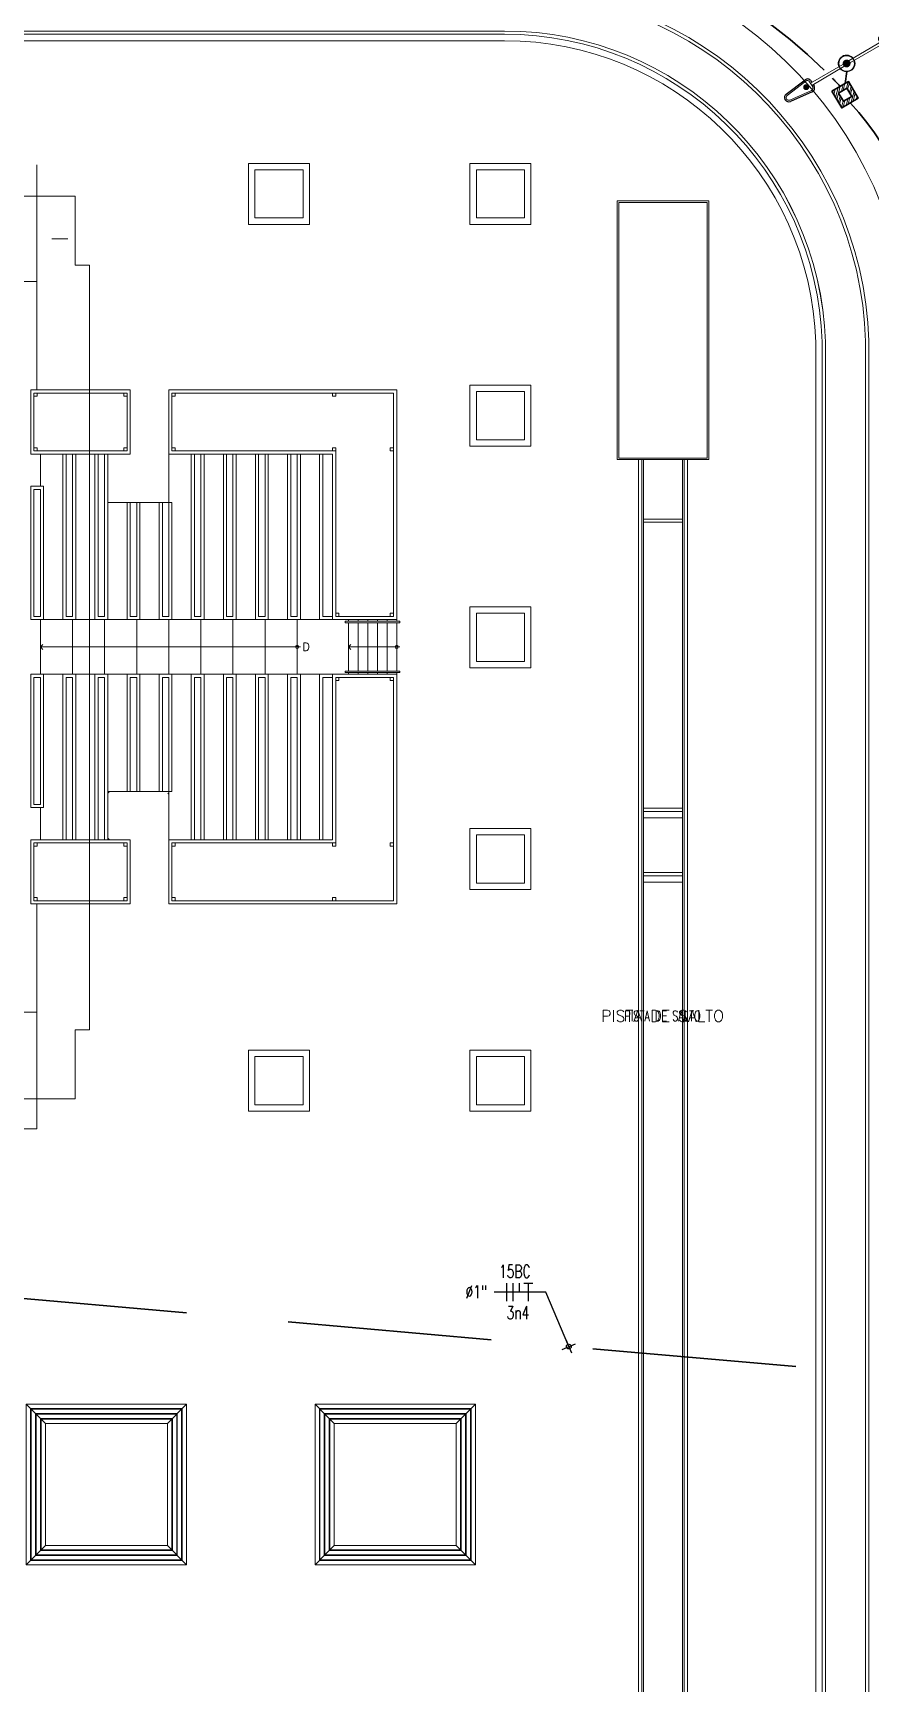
# Model space of a CAD drawing. Header units: millimetres. Extents: x 214 to 1190, y -192 to 1092.
# Drawn here: x 1103.8 to 1129.9, y 35.6 to 87 of the extents above; entities that cross this region are included whole.
import ezdxf
from ezdxf.enums import TextEntityAlignment as Align

# ---------------------------------------------------------------- set-up
doc = ezdxf.new("R2010")
doc.units = ezdxf.units.MM
doc.linetypes.add('HIDDEN', pattern=[9.525, 6.35, -3.175])
for name, color, linetype, lineweight in [('I-ARQ', 8, 'Continuous', 0), ('I-CAIXAS', 3, 'Continuous', 30), ('I-ELET_PISO', 5, 'HIDDEN', 35), ('I-FIAÇÃO', 2, 'Continuous', 25), ('I-LIN_CHAMADA', 9, 'Continuous', 9), ('I-LUMINÁRIA_EXT', 4, 'Continuous', 25), ('I-NORMO_ARQ', 9, 'Continuous', 0), ('I-POSTES', 4, 'Continuous', 25), ('I-TEXTOS', 2, 'Continuous', 25)]:
    doc.layers.add(name, color=color, linetype=linetype, lineweight=lineweight)
doc.styles.add('50-250', font='SIMPLEX.shx', dxfattribs={"height": 0.3})
doc.styles.add('COTA200', font='ROMANS.SHX')
doc.styles.add('ROMANS', font='ROMANS.SHX', dxfattribs={"height": 0.25})
doc.styles.get("Standard").update_dxf_attribs({"font": 'arial.ttf'})
doc.dimstyles.new('STANDARD$7', dxfattribs={"dimscale": 1.5, "dimtxt": 0.7, "dimasz": 0.15, "dimexe": 0.1, "dimexo": 0.05, "dimgap": 0.1, "dimtad": 1, "dimdec": 3, "dimzin": 4, "dimdsep": 46, "dimtxsty": 'ROMANS', "dimblk": 'DOT', "dimblk1": 'DOTSMALL', "dimblk2": 'DOTSMALL', "dimsah": 1, "dimcen": 0, "dimdle": 0.15, "dimse1": 1, "dimse2": 1, "dimclrd": 7, "dimclre": 8, "dimclrt": 256, "dimaunit": 1, "dimadec": 0, "dimazin": 0, "dimtfac": 0.006667, "dimtdec": 3, "dimtix": 1, "dimtmove": 2, "dimatfit": 3, "dimldrblk": 'DOTSMALL', "dimfxl": 1, "dimtolj": 1, "dimtzin": 4, "dimarcsym": 0})

# ---------------------------------------------------------------- blocks, each defined once
blk = doc.blocks.new('A$C7A5F3391')
at = {"layer": 'I-ARQ', "ltscale": 10}
for p, q in [((0.135, 4.865), (0, 5)), ((0.29, 4.71), (0.155, 4.845)), ((0.445, 4.555), (0.31, 4.69)), ((4.555, 4.555), (4.69, 4.69)), ((4.71, 4.71), (4.845, 4.845)), ((4.865, 4.865), (5, 5)), ((0.465, 4.535), (0.6, 4.4)), ((4.535, 4.535), (4.4, 4.4)), ((0.465, 0.465), (0.6, 0.6)), ((4.535, 0.465), (4.4, 0.6)), ((0.135, 0.135), (0, 0)), ((0.29, 0.29), (0.155, 0.155)), ((0.445, 0.445), (0.31, 0.31)), ((4.555, 0.445), (4.69, 0.31)), ((4.71, 0.29), (4.845, 0.155)), ((4.865, 0.135), (5, 0))]:
    blk.add_line(p, q, dxfattribs=at)
for points in [[(0, 4.865), (0, 5), (5, 5), (5, 0), (4.865, 0)], [(5, 0.135), (5, 0), (0, 0), (0, 5), (0.135, 5)], [(0, 4.71), (0, 4.845)], [(0, 4.555), (0, 4.69)], [(0.135, 4.865), (0.135, 0.135), (4.865, 0.135)], [(4.865, 0.135), (4.865, 4.865), (0.135, 4.865)], [(0.155, 4.845), (4.845, 4.845), (4.845, 0.155), (0.155, 0.155), (0.155, 4.845)], [(0.29, 4.71), (0.29, 0.29), (4.71, 0.29)], [(0.29, 4.575), (0.29, 4.71), (4.71, 4.71), (4.71, 0.465)], [(4.71, 0.29), (4.71, 4.71), (0.29, 4.71)], [(4.535, 0.29), (0.29, 0.29), (0.29, 4.535)], [(4.535, 0.465), (0.465, 0.465), (0.465, 4.535)], [(4.535, 0), (4.4, 0)]]:
    blk.add_lwpolyline(points, dxfattribs=at)
for points in [[(4.69, 0.31), (0.31, 0.31), (0.31, 4.69), (4.69, 4.69), (4.69, 0.31)], [(4.555, 0.445), (4.555, 4.555), (0.445, 4.555), (0.445, 0.445), (4.555, 0.445)], [(0.465, 4.535), (0.465, 0.465), (4.535, 0.465), (4.535, 4.535)], [(4.4, 0.6), (4.4, 4.4), (0.6, 4.4), (0.6, 0.6), (4.4, 0.6)]]:
    blk.add_lwpolyline(points, close=True, dxfattribs=at)
blk = doc.blocks.new('A$C345B1117')
at = {"layer": 'I-ARQ'}
for p, q in [((0.665, 0), (0.665, 40)), ((0.765, 0), (0.765, 40)), ((0.815, 0), (0.815, 40)), ((2.035, 0), (2.035, 40)), ((2.085, 0), (2.085, 40)), ((2.185, 0), (2.185, 40)), ((0.815, 38.15), (2.035, 38.15)), ((0.815, 29.15), (2.035, 29.15)), ((0.815, 27.15), (2.035, 27.15)), ((0.815, 27.05), (2.035, 27.05)), ((0.815, 26.85), (2.035, 26.85)), ((0.665, 0), (2.185, 0))]:
    blk.add_line(p, q, dxfattribs=at)
for points in [[(0, 48.05), (2.85, 48.05), (2.85, 40), (0, 40)], [(0.05, 48), (2.8, 48), (2.8, 40.05), (0.05, 40.05)]]:
    blk.add_lwpolyline(points, close=True, dxfattribs=at)
for points in [[(2.035, 38.05), (0.815, 38.05)], [(2.035, 29.05), (0.815, 29.05)], [(0.815, 28.85), (2.035, 28.85)]]:
    blk.add_lwpolyline(points, dxfattribs=at)
blk = doc.blocks.new('_Open90')
at = {"color": 0, "linetype": 'ByBlock', "lineweight": -2}
for p, q in [((0, 0), (-1, 0)), ((-0.5, 0.5), (0, 0)), ((0, 0), (-0.5, -0.5))]:
    blk.add_line(p, q, dxfattribs=at)
blk = doc.blocks.new('poste 1x400w')
at = {"layer": 'I-LUMINÁRIA_EXT', "linetype": 'Continuous', "lineweight": 0}
blk.add_hatch(color=9, dxfattribs=at).paths.add_polyline_path([(297.622, 60.492, 1), (297.621, 60.323, 1)])
at = {"layer": 'I-LUMINÁRIA_EXT', "color": 9, "linetype": 'Continuous', "lineweight": 0}
for p, q in [((297.581, 60.604), (297.581, 61.894)), ((297.666, 60.604), (297.666, 61.894))]:
    blk.add_line(p, q, dxfattribs=at)
at = {"layer": 'I-LUMINÁRIA_EXT'}
for p, q in [((297.519, 60.657), (297.581, 60.657)), ((297.666, 60.657), (297.728, 60.657)), ((297.478, 59.685), (297.381, 60.501)), ((297.867, 60.501), (297.769, 59.685)), ((297.624, 59.562), (297.617, 59.562)), ((297.631, 59.562), (297.624, 59.562))]:
    blk.add_line(p, q, dxfattribs=at)
at = {"layer": 'I-LUMINÁRIA_EXT', "color": 9, "lineweight": 0}
for p, q in [((297.519, 60.604), (297.728, 60.604)), ((297.531, 59.691), (297.434, 60.507)), ((297.814, 60.507), (297.716, 59.691))]:
    blk.add_line(p, q, dxfattribs=at)
at = {"layer": 'I-LUMINÁRIA_EXT', "color": 9, "linetype": 'Continuous', "lineweight": 0}
blk.add_circle((297.621, 60.408), 0.0845, dxfattribs=at)
at = {"layer": 'I-LUMINÁRIA_EXT'}
for centre, start, end in [((297.519, 60.517), 90, 186.8096), ((297.728, 60.517), 353.1904, 90), ((297.617, 59.701), 186.8096, 270), ((297.631, 59.701), 270, 353.1904)]:
    blk.add_arc(centre, 0.139, start, end, dxfattribs=at)
at = {"layer": 'I-LUMINÁRIA_EXT', "color": 9, "lineweight": 0}
for centre, radius, start, end in [((297.519, 60.517), 0.0861, 90, 186.8096), ((297.728, 60.517), 0.0861, 353.1904, 90), ((297.618, 59.702), 0.0879, 187.2548, 278.2493), ((297.631, 59.701), 0.0861, 270, 353.1904)]:
    blk.add_arc(centre, radius, start, end, dxfattribs=at)
at = {"layer": 'I-POSTES', "linetype": 'Continuous', "const_width": 0.136}
blk.add_lwpolyline([(297.624, 62.095, 1), (297.624, 61.959, 1)], format="xyb", close=True, dxfattribs=at)
at = {"layer": 'I-POSTES'}
for start, end in [(81.1915, 171.1915), (81.1915, 171.1915), (81.1915, 171.1915), (351.1915, 81.1915), (351.1915, 81.1915), (351.1915, 81.1915), (171.1915, 261.1915), (171.1915, 261.1915), (171.1915, 261.1915), (278.8085, 351.1915), (278.8085, 351.1915), (278.8085, 351.1915)]:
    blk.add_arc((297.624, 62.027), 0.279, start, end, dxfattribs=at)
blk = doc.blocks.new('POSTE 250W  1P')
at = {"layer": 'I-POSTES', "xscale": 0.9, "yscale": 0.9, "zscale": 0.9, "rotation": 180}
blk.add_blockref('poste 1x400w', (267.871, 55.829), dxfattribs=at)
at = {"layer": 'I-POSTES', "xscale": -0.9, "yscale": 0.9, "zscale": 0.9}
blk.add_blockref('poste 1x400w', (267.871, -55.82), dxfattribs=at)
blk = doc.blocks.new('30X30')
at = {"layer": 'I-CAIXAS', "lineweight": 0}
h = blk.add_hatch(dxfattribs=at)
h.set_pattern_fill('STEEL', color=9, scale=0.04, style=0)
h.set_pattern_definition([(45, (0, 0), (-0.089803, 0.089803), []), (45, (0, 0.0635), (-0.089803, 0.089803), [])])
h.paths.add_polyline_path([(0.3, 0.3), (-0.3, 0.3), (-0.3, -0.3), (0.3, -0.3)])
h.paths.add_polyline_path([(0.15, -0.15), (-0.15, -0.15), (-0.15, 0.15), (0.15, 0.15)], flags=16)
at = {"layer": 'I-CAIXAS'}
for points in [[(-0.3, 0.3), (0.3, 0.3), (0.3, -0.3), (-0.3, -0.3)], [(-0.15, 0.15), (0.15, 0.15), (0.15, -0.15), (-0.15, -0.15)]]:
    blk.add_lwpolyline(points, close=True, dxfattribs=at)
blk = doc.blocks.new('DOT')
for p, q in [((1.5, 0), (-1.5, 0)), ((0, -1.5), (0, 1.5))]:
    blk.add_line(p, q)
blk.add_circle((0, 0), 0.5)
blk = doc.blocks.new('CB1')
at = {"layer": 'I-FIAÇÃO', "color": 2}
for p, q in [((647.768, 48.924), (647.768, 49.485)), ((647.968, 48.924), (647.968, 49.485)), ((648.168, 49.205), (648.168, 49.485)), ((648.302, 49.485), (648.583, 49.485)), ((648.442, 48.924), (648.442, 49.485))]:
    blk.add_line(p, q, dxfattribs=at)

msp = doc.modelspace()

# ---------------------------------------------------------------- linework, layer by layer
at = {"layer": 'I-ARQ'}
for p, q in [((1103.944, 79.29), (1103.944, 82.92)), ((1040.587, 81.952), (1105.138, 81.952)), ((1105.138, 81.952), (1105.138, 79.802)), ((1105.138, 81.952), (1105.138, 79.802)), ((1105.138, 79.802), (1105.138, 81.952)), ((1105.138, 79.802), (1105.588, 79.802)), ((1105.588, 79.802), (1105.588, 56.002)), ((1059.761, 79.29), (1103.944, 79.29)), ((1103.944, 79.29), (1103.944, 75.92)), ((1128.212, 77.412), (1128.212, 10.406)), ((1128.412, 77.412), (1128.412, 10.406)), ((1128.512, 77.415), (1128.512, 10.323)), ((1128.512, 77.415), (1128.512, 10.323)), ((1129.762, 77.435), (1129.762, 10.323)), ((1129.862, 77.445), (1129.862, 10.398)), ((1103.855, 74.02), (1103.855, 75.82)), ((1103.855, 75.82), (1106.755, 75.82)), ((1106.755, 75.82), (1106.755, 74.02)), ((1106.855, 73.92), (1106.855, 75.92)), ((1108.055, 73.92), (1108.055, 75.92)), ((1108.155, 75.82), (1115.055, 75.82)), ((1108.155, 74.02), (1108.155, 75.82)), ((1115.055, 75.82), (1115.055, 68.87)), ((1106.755, 74.02), (1103.855, 74.02)), ((1113.255, 74.02), (1108.155, 74.02)), ((1113.255, 68.87), (1113.255, 74.02)), ((1104.055, 72.92), (1104.055, 73.92)), ((1108.055, 72.42), (1108.055, 73.92)), ((1106.755, 72.42), (1106.155, 72.42)), ((1108.055, 72.42), (1106.855, 72.42)), ((1115.055, 68.87), (1113.255, 68.87)), ((1113.155, 68.77), (1103.855, 68.77)), ((1104.055, 67.07), (1104.055, 68.77)), ((1105.055, 67.07), (1105.055, 68.77)), ((1106.055, 67.07), (1106.055, 68.77)), ((1107.055, 67.07), (1107.055, 68.77)), ((1108.055, 67.07), (1108.055, 68.77)), ((1109.055, 67.07), (1109.055, 68.77)), ((1110.055, 67.07), (1110.055, 68.77)), ((1111.055, 67.07), (1111.055, 68.77)), ((1112.055, 67.07), (1112.055, 68.77)), ((1113.555, 68.67), (1113.555, 68.72)), ((1113.555, 68.72), (1115.255, 68.72)), ((1113.555, 68.67), (1115.255, 68.67)), ((1113.655, 68.72), (1113.655, 68.77)), ((1113.655, 67.17), (1113.655, 68.67)), ((1113.955, 68.72), (1113.955, 68.77)), ((1113.955, 67.17), (1113.955, 68.67)), ((1114.255, 68.72), (1114.255, 68.77)), ((1114.255, 67.17), (1114.255, 68.67)), ((1114.555, 68.72), (1114.555, 68.77)), ((1114.555, 67.17), (1114.555, 68.67)), ((1114.855, 68.72), (1114.855, 68.77)), ((1114.855, 67.17), (1114.855, 68.67)), ((1115.155, 68.72), (1115.155, 68.77)), ((1115.155, 67.17), (1115.155, 68.67)), ((1115.255, 68.67), (1115.255, 68.72)), ((1113.155, 67.07), (1103.855, 67.07)), ((1109.755, 67.07), (1110.155, 67.07)), ((1115.055, 66.97), (1113.255, 66.97)), ((1113.255, 66.97), (1113.255, 61.82)), ((1113.555, 67.17), (1113.555, 67.12)), ((1113.555, 67.17), (1115.255, 67.17)), ((1113.555, 67.12), (1115.255, 67.12)), ((1113.655, 67.07), (1113.655, 67.12)), ((1113.955, 67.07), (1113.955, 67.12)), ((1114.255, 67.07), (1114.255, 67.12)), ((1114.555, 67.07), (1114.555, 67.12)), ((1114.855, 67.07), (1114.855, 67.12)), ((1115.055, 60.02), (1115.055, 66.97)), ((1115.155, 67.07), (1115.155, 67.12)), ((1115.255, 67.17), (1115.255, 67.12)), ((1106.155, 63.37), (1106.205, 63.42)), ((1106.755, 63.42), (1106.155, 63.42)), ((1106.155, 63.214), (1106.155, 63.214)), ((1108.055, 63.42), (1106.855, 63.42)), ((1108.022, 63.37), (1108.055, 63.336)), ((1108.055, 63.42), (1108.055, 61.92)), ((1104.055, 62.92), (1104.055, 61.92)), ((1106.155, 62.903), (1106.155, 62.903)), ((1106.155, 62.592), (1106.155, 62.592)), ((1106.155, 62.281), (1106.155, 62.281)), ((1106.755, 61.82), (1103.855, 61.82)), ((1103.855, 61.82), (1103.855, 60.02)), ((1106.155, 61.97), (1106.205, 61.92)), ((1106.155, 61.97), (1106.155, 61.97)), ((1106.755, 60.02), (1106.755, 61.82)), ((1106.855, 61.92), (1106.855, 59.92)), ((1106.855, 61.892), (1106.855, 61.892)), ((1108.055, 61.92), (1108.055, 59.92)), ((1113.255, 61.82), (1108.155, 61.82)), ((1108.155, 61.82), (1108.155, 60.02)), ((1106.855, 61.581), (1106.855, 61.581)), ((1106.855, 61.27), (1106.855, 61.27)), ((1106.855, 60.958), (1106.855, 60.958)), ((1106.855, 60.647), (1106.855, 60.647)), ((1106.855, 60.336), (1106.855, 60.336)), ((1103.855, 60.02), (1106.755, 60.02)), ((1103.944, 56.55), (1103.944, 59.92)), ((1106.855, 60.025), (1106.855, 60.025)), ((1108.155, 60.02), (1115.055, 60.02)), ((1103.944, 56.55), (1064.761, 56.55)), ((1103.944, 56.55), (1103.944, 52.92)), ((1105.588, 56.002), (1105.138, 56.002)), ((1105.138, 56.002), (1105.138, 53.852)), ((1105.138, 53.852), (1040.587, 53.852)), ((1059.761, 52.92), (1103.944, 52.92))]:
    msp.add_line(p, q, dxfattribs=at)
at = {"layer": 'I-ARQ', "linetype": 'HIDDEN'}
msp.add_line((1104.411, 80.62), (1104.911, 80.62), dxfattribs=at)
at = {"layer": 'I-ARQ'}
for points in [[(1128.512, 77.415, 0.40469), (1118.518, 87.089, 0), (1030.297, 87.089, 3059019602.697577)], [(1128.412, 77.412, 0.40469), (1118.518, 86.989), (1030.297, 86.989)], [(1128.213, 77.406, 0.40469), (1118.518, 86.789), (1030.297, 86.789)]]:
    msp.add_lwpolyline(points, format="xyb", dxfattribs=at)
for points in [[(1112.439, 81.07), (1112.439, 82.97), (1110.539, 82.97), (1110.539, 81.07)], [(1112.239, 81.27), (1112.239, 82.77), (1110.739, 82.77), (1110.739, 81.27)], [(1119.339, 81.07), (1119.339, 82.97), (1117.439, 82.97), (1117.439, 81.07)], [(1119.139, 81.27), (1119.139, 82.77), (1117.639, 82.77), (1117.639, 81.27)], [(1119.339, 74.17), (1119.339, 76.07), (1117.439, 76.07), (1117.439, 74.17)], [(1103.955, 75.82), (1103.855, 75.82), (1103.855, 75.72), (1103.955, 75.72)], [(1106.755, 75.82), (1106.655, 75.82), (1106.655, 75.72), (1106.755, 75.72)], [(1108.255, 75.82), (1108.155, 75.82), (1108.155, 75.72), (1108.255, 75.72)], [(1113.255, 75.82), (1113.155, 75.82), (1113.155, 75.72), (1113.255, 75.72)], [(1119.139, 74.37), (1119.139, 75.87), (1117.639, 75.87), (1117.639, 74.37)], [(1103.955, 74.12), (1103.855, 74.12), (1103.855, 74.02), (1103.955, 74.02)], [(1106.755, 74.12), (1106.655, 74.12), (1106.655, 74.02), (1106.755, 74.02)], [(1108.255, 74.12), (1108.155, 74.12), (1108.155, 74.02), (1108.255, 74.02)], [(1113.255, 74.12), (1113.155, 74.12), (1113.155, 74.02), (1113.255, 74.02)], [(1115.055, 74.12), (1114.955, 74.12), (1114.955, 74.02), (1115.055, 74.02)], [(1105.055, 73.92), (1104.855, 73.92), (1104.855, 68.87), (1105.055, 68.87)], [(1106.055, 73.92), (1105.855, 73.92), (1105.855, 68.87), (1106.055, 68.87)], [(1109.055, 73.92), (1108.855, 73.92), (1108.855, 68.87), (1109.055, 68.87)], [(1110.055, 73.92), (1109.855, 73.92), (1109.855, 68.87), (1110.055, 68.87)], [(1111.055, 73.92), (1110.855, 73.92), (1110.855, 68.87), (1111.055, 68.87)], [(1112.055, 73.92), (1111.855, 73.92), (1111.855, 68.87), (1112.055, 68.87)], [(1113.155, 73.92), (1112.855, 73.92), (1112.855, 68.87), (1113.155, 68.87)], [(1104.055, 72.82), (1103.855, 72.82), (1103.855, 68.87), (1104.055, 68.87)], [(1107.055, 72.42), (1106.855, 72.42), (1106.855, 68.87), (1107.055, 68.87)], [(1108.055, 72.42), (1107.855, 72.42), (1107.855, 68.87), (1108.055, 68.87)], [(1113.355, 68.97), (1113.255, 68.97), (1113.255, 68.87), (1113.355, 68.87)], [(1115.055, 68.97), (1114.955, 68.97), (1114.955, 68.87), (1115.055, 68.87)], [(1119.339, 69.17), (1119.339, 67.27), (1117.439, 67.27), (1117.439, 69.17)], [(1119.139, 68.97), (1119.139, 67.47), (1117.639, 67.47), (1117.639, 68.97)], [(1104.055, 63.02), (1103.855, 63.02), (1103.855, 66.97), (1104.055, 66.97)], [(1105.055, 61.92), (1104.855, 61.92), (1104.855, 66.97), (1105.055, 66.97)], [(1106.055, 61.92), (1105.855, 61.92), (1105.855, 66.97), (1106.055, 66.97)], [(1107.055, 63.42), (1106.855, 63.42), (1106.855, 66.97), (1107.055, 66.97)], [(1108.055, 63.42), (1107.855, 63.42), (1107.855, 66.97), (1108.055, 66.97)], [(1109.055, 61.92), (1108.855, 61.92), (1108.855, 66.97), (1109.055, 66.97)], [(1110.055, 61.92), (1109.855, 61.92), (1109.855, 66.97), (1110.055, 66.97)], [(1111.055, 61.92), (1110.855, 61.92), (1110.855, 66.97), (1111.055, 66.97)], [(1112.055, 61.92), (1111.855, 61.92), (1111.855, 66.97), (1112.055, 66.97)], [(1113.155, 61.92), (1112.855, 61.92), (1112.855, 66.97), (1113.155, 66.97)], [(1113.355, 66.87), (1113.255, 66.87), (1113.255, 66.97), (1113.355, 66.97)], [(1113.355, 66.87), (1113.255, 66.87), (1113.255, 66.97), (1113.355, 66.97)], [(1115.055, 66.87), (1114.955, 66.87), (1114.955, 66.97), (1115.055, 66.97)], [(1115.055, 66.87), (1114.955, 66.87), (1114.955, 66.97), (1115.055, 66.97)], [(1119.339, 62.27), (1119.339, 60.37), (1117.439, 60.37), (1117.439, 62.27)], [(1103.955, 61.72), (1103.855, 61.72), (1103.855, 61.82), (1103.955, 61.82)], [(1106.755, 61.72), (1106.655, 61.72), (1106.655, 61.82), (1106.755, 61.82)], [(1108.255, 61.72), (1108.155, 61.72), (1108.155, 61.82), (1108.255, 61.82)], [(1113.255, 61.72), (1113.155, 61.72), (1113.155, 61.82), (1113.255, 61.82)], [(1115.055, 61.72), (1114.955, 61.72), (1114.955, 61.82), (1115.055, 61.82)], [(1119.139, 62.07), (1119.139, 60.57), (1117.639, 60.57), (1117.639, 62.07)], [(1103.955, 60.02), (1103.855, 60.02), (1103.855, 60.12), (1103.955, 60.12)], [(1106.755, 60.02), (1106.655, 60.02), (1106.655, 60.12), (1106.755, 60.12)], [(1108.255, 60.02), (1108.155, 60.02), (1108.155, 60.12), (1108.255, 60.12)], [(1113.255, 60.02), (1113.155, 60.02), (1113.155, 60.12), (1113.255, 60.12)], [(1112.439, 55.37), (1112.439, 53.47), (1110.539, 53.47), (1110.539, 55.37)], [(1112.239, 55.17), (1112.239, 53.67), (1110.739, 53.67), (1110.739, 55.17)], [(1119.339, 55.37), (1119.339, 53.47), (1117.439, 53.47), (1117.439, 55.37)], [(1119.139, 55.17), (1119.139, 53.67), (1117.639, 53.67), (1117.639, 55.17)]]:
    msp.add_lwpolyline(points, close=True, dxfattribs=at)
for points in [[(1106.855, 73.92), (1103.755, 73.92), (1103.755, 75.92), (1106.855, 75.92)], [(1108.055, 75.92), (1115.155, 75.92), (1115.155, 68.77), (1113.155, 68.77), (1113.155, 73.92), (1108.055, 73.92)], [(1105.155, 73.92), (1104.755, 73.92), (1104.755, 68.77), (1105.155, 68.77), (1105.155, 73.92)], [(1106.155, 73.92), (1105.755, 73.92), (1105.755, 68.77), (1106.155, 68.77), (1106.155, 73.92)], [(1109.155, 73.92), (1108.755, 73.92), (1108.755, 68.77), (1109.155, 68.77), (1109.155, 73.92)], [(1110.155, 73.92), (1109.755, 73.92), (1109.755, 68.77), (1110.155, 68.77), (1110.155, 73.92)], [(1111.155, 73.92), (1110.755, 73.92), (1110.755, 68.77), (1111.155, 68.77), (1111.155, 73.92)], [(1112.155, 73.92), (1111.755, 73.92), (1111.755, 68.77), (1112.155, 68.77), (1112.155, 73.92)], [(1113.155, 73.92), (1112.755, 73.92), (1112.755, 68.77), (1113.155, 68.77), (1113.155, 73.92)], [(1104.155, 72.92), (1103.755, 72.92), (1103.755, 68.77), (1104.155, 68.77), (1104.155, 72.92)], [(1107.155, 72.42), (1106.755, 72.42), (1106.755, 68.77), (1107.155, 68.77), (1107.155, 72.42)], [(1108.155, 72.42), (1107.755, 72.42), (1107.755, 68.77), (1108.155, 68.77), (1108.155, 72.42)], [(1104.205, 67.92), (1112.155, 67.92)], [(1113.805, 67.92), (1115.255, 67.92)], [(1104.155, 62.92), (1103.755, 62.92), (1103.755, 67.07), (1104.155, 67.07), (1104.155, 62.92)], [(1105.155, 61.92), (1104.755, 61.92), (1104.755, 67.07), (1105.155, 67.07), (1105.155, 61.92)], [(1106.155, 61.92), (1105.755, 61.92), (1105.755, 67.07), (1106.155, 67.07), (1106.155, 61.92)], [(1107.155, 63.42), (1106.755, 63.42), (1106.755, 67.07), (1107.155, 67.07), (1107.155, 63.42)], [(1108.155, 63.42), (1107.755, 63.42), (1107.755, 67.07), (1108.155, 67.07), (1108.155, 63.42)], [(1108.055, 59.92), (1115.155, 59.92), (1115.155, 67.07), (1113.155, 67.07), (1113.155, 61.92), (1108.055, 61.92)], [(1109.155, 61.92), (1108.755, 61.92), (1108.755, 67.07), (1109.155, 67.07), (1109.155, 61.92)], [(1110.155, 61.92), (1109.755, 61.92), (1109.755, 67.07), (1110.155, 67.07), (1110.155, 61.92)], [(1111.155, 61.92), (1110.755, 61.92), (1110.755, 67.07), (1111.155, 67.07), (1111.155, 61.92)], [(1112.155, 61.92), (1111.755, 61.92), (1111.755, 67.07), (1112.155, 67.07), (1112.155, 61.92)], [(1113.155, 61.92), (1112.755, 61.92), (1112.755, 67.07), (1113.155, 67.07), (1113.155, 61.92)], [(1106.855, 61.92), (1103.755, 61.92), (1103.755, 59.92), (1106.855, 59.92)]]:
    msp.add_lwpolyline(points, dxfattribs=at)
for centre in [(1112.055, 67.92), (1115.155, 67.92)]:
    msp.add_circle(centre, 0.05, dxfattribs=at)
for centre, radius, start, end in [((1118.517, 77.089), 12.6, 1.5289, 90.4805), ((1118.518, 77.089), 11.35, 1.7949, 90.3786), ((1118.518, 77.089), 11.25, 1.7623, 90), ((1118.518, 77.089), 10, 1.8692, 90)]:
    msp.add_arc(centre, radius, start, end, dxfattribs=at)
at = {"layer": 'I-ELET_PISO'}
for p, q in [((1129.129, 85.457), (1129.184, 85.828)), ((1102.287, 47.754), (1131.51, 45.174))]:
    msp.add_line(p, q, dxfattribs=at)
for centre, radius, start, end in [((1116.474, 73.525), 17.218, 45.8083, 83.5561), ((1116.474, 73.525), 17.218, 43.4495, 44.629), ((1122.076, 78.245), 9.78, 5.2213, 42.5058)]:
    msp.add_arc(centre, radius, start, end, dxfattribs=at)

# ---------------------------------------------------------------- block references
at = {"layer": 'I-ARQ', "xscale": -1}
msp.add_blockref('A$C345B1117', (1124.876, 33.75), dxfattribs=at)
at = {"layer": 'I-ARQ', "xscale": 0.15, "yscale": 0.15, "zscale": 0.15}
for p, rotation in [((1104.055, 67.92), 180.0000002751156), ((1113.655, 67.92), 180.0000002751154)]:
    msp.add_blockref('_Open90', p, dxfattribs=dict(at, rotation=rotation))
at = {"layer": 'I-ARQ', "xscale": -1, "rotation": 90}
for p in [(1108.611, 44.35), (1117.611, 44.35)]:
    msp.add_blockref('A$C7A5F3391', p, dxfattribs=at)
at = {"layer": 'I-CAIXAS', "rotation": 30.43998364186127}
msp.add_blockref('30X30', (1129.126, 85.107), dxfattribs=at)
at = {"layer": 'I-FIAÇÃO'}
msp.add_blockref('CB1', (470.815, -1.367), dxfattribs=at)
at = {"layer": 'I-LUMINÁRIA_EXT', "rotation": 120.4399836419479}
msp.add_blockref('POSTE 250W  1P', (1129.181, 86.073), dxfattribs=at)

# ---------------------------------------------------------------- texts
at = {"layer": 'I-ARQ', "insert": (1112.334, 67.927), "char_height": 0.3, "width": 0.36, "attachment_point": 5, "rotation": 0, "style": '50-250'}
msp.add_mtext('\\A1;{\\H0.8333x;D}', dxfattribs=at)
at = {"layer": 'I-NORMO_ARQ', "style": 'COTA200'}
msp.add_text('PISTA DE SALTO', height=0.36, dxfattribs=at).set_placement((1123.439, 56.434), align=Align.MIDDLE_CENTER)
at = {"layer": 'I-NORMO_ARQ', "style": 'ROMANS', "width": 0.7}
msp.add_text('PISTA DE SALTO', height=0.32, dxfattribs=at).set_placement((1123.439, 56.434), align=Align.MIDDLE_CENTER)
at = {"layer": 'I-TEXTOS', "color": 2, "style": 'ROMANS', "width": 0.7}
msp.add_text('15BC', height=0.4, dxfattribs=at).set_placement((1118.344, 48.286))
at = {"layer": 'I-TEXTOS', "style": 'ROMANS', "width": 0.7}
msp.add_text('%%C1"', height=0.4, dxfattribs=at).set_placement((1117.3, 47.648, -1199.784))
msp.add_text('3n4', height=0.4, dxfattribs=at).set_placement((1118.934, 47.202), align=Align.MIDDLE)

# ---------------------------------------------------------------- leaders
at = {"layer": 'I-LIN_CHAMADA', "lineweight": 0}
msp.add_leader([(1120.519, 46.144), (1119.797, 47.838), (1118.19, 47.838)], dimstyle='STANDARD$7', override={"dimscale": 1, "dimtxt": 0.18, "dimasz": 0.15, "dimexe": 0.18, "dimexo": 0.0625, "dimgap": 0.09, "dimtad": 0, "dimtih": 1, "dimtoh": 1, "dimdec": 4, "dimzin": 0, "dimtxsty": 'Standard', "dimcen": 0.09, "dimdle": 0, "dimse1": 0, "dimse2": 0, "dimclrd": 256, "dimclre": 0, "dimclrt": 0, "dimaunit": 0, "dimtfac": 1, "dimtdec": 4, "dimtix": 0, "dimtofl": 0, "dimtmove": 0, "dimldrblk": 'Dot', "dimtzin": 0}, dxfattribs=at)

doc.saveas('drawing.dxf')
